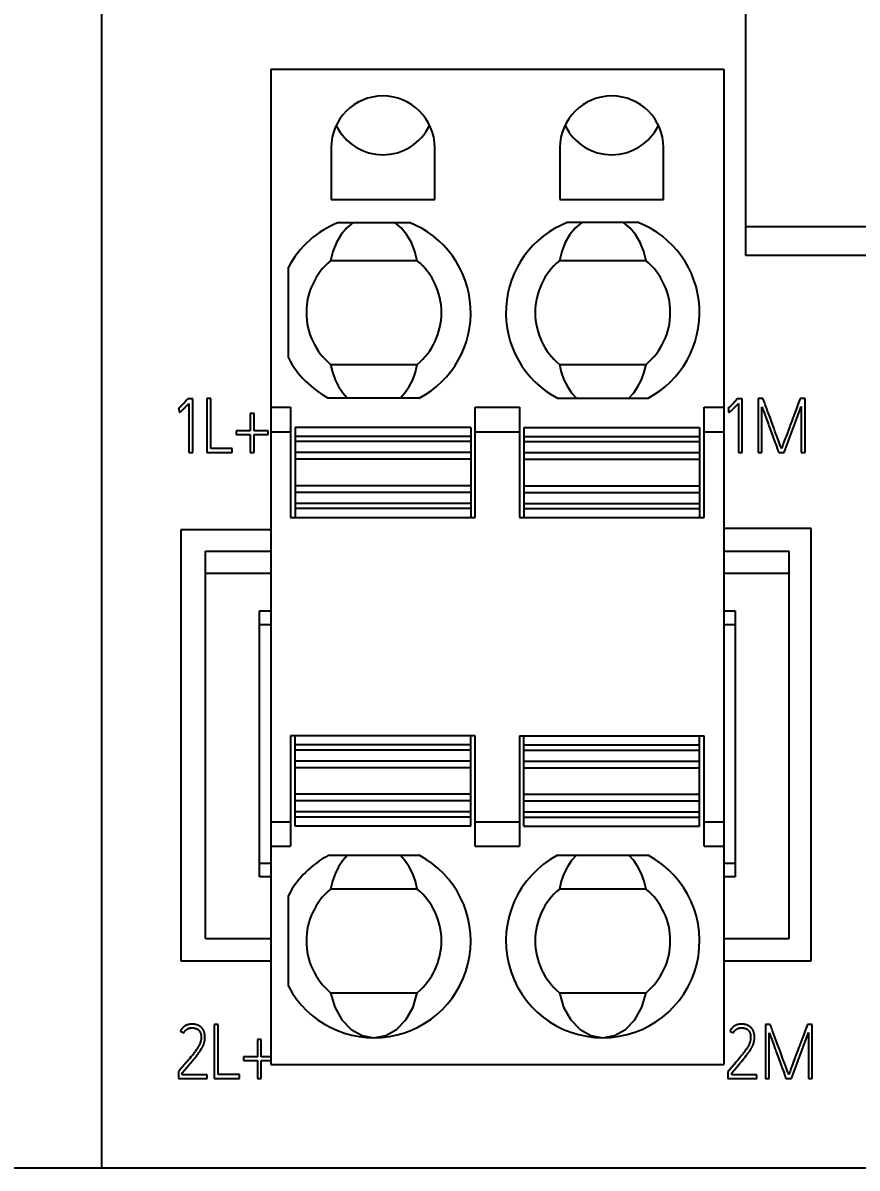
# Model space of a CAD drawing. Header units: millimetres. Extents: x 6750 to 121550, y -28210 to 66060.
# Drawn here: x 33921.5 to 34087.8, y 57133.4 to 57361.8 of the extents above; entities that cross this region are included whole.
import ezdxf

# ---------------------------------------------------------------- set-up
doc = ezdxf.new("R2010")
doc.units = ezdxf.units.MM
doc.layers.add('10000_FRONT', color=7, linetype='Continuous')
doc.layers.add('10500_FRONT_LABELING', color=7, linetype='Continuous')
doc.layers.add('DN.1. NET LIEN MANH', color=7, linetype='Continuous', lineweight=40)
doc.styles.add('style1', font='times.ttf', dxfattribs={"height": 50})
doc.dimstyles.new('Dim-1', dxfattribs={"dimtxt": 50, "dimasz": 1, "dimexe": 0.2, "dimexo": 0.625, "dimtad": 1, "dimdec": 0, "dimtxsty": 'style1', "dimcen": 2.5, "dimclrd": 256, "dimazin": 3, "dimtfac": 1, "dimtdec": 0, "dimtix": 1, "dimtmove": 2, "dimatfit": 2, "dimarcsym": 0})

# ---------------------------------------------------------------- blocks, each defined once
blk = doc.blocks.new('A$C0C6D7916')
at = {"layer": '10000_FRONT', "linetype": 'Continuous'}
for p, q in [((-42, 0), (-42, 117.1)), ((-27.7, 20.266), (-27.7, 39.821)), ((-38.25, 24.4), (-38.25, 2.3)), ((-38.25, 24.4), (-28.19, 24.4)), ((-28.19, 24.4), (-28.19, 2.3)), ((-36.91, 22.655), (-36.91, 21.505)), ((-34.61, 21.505), (-34.61, 22.655)), ((-31.83, 22.655), (-31.83, 21.505)), ((-29.53, 21.505), (-29.53, 22.655)), ((-36.91, 21.505), (-34.61, 21.505)), ((-31.83, 21.505), (-29.53, 21.505)), ((-36.749, 20.995), (-35.171, 20.995)), ((-30.091, 20.995), (-31.669, 20.995)), ((-7, 20.9), (-27.7, 20.9)), ((-34.997, 20.145), (-36.923, 20.145)), ((-29.917, 20.145), (-31.843, 20.145)), ((-7, 20.266), (-27.7, 20.266)), ((-37.86, 17.989), (-37.86, 20.001)), ((-36.923, 17.845), (-34.997, 17.845)), ((-31.843, 17.845), (-29.917, 17.845)), ((-34.954, 17.095), (-36.966, 17.095)), ((-31.886, 17.095), (-29.874, 17.095)), ((-38.25, 16.895), (-37.81, 16.895)), ((-37.81, 16.895), (-37.81, 14.445)), ((-33.71, 16.895), (-32.73, 16.895)), ((-33.71, 14.445), (-33.71, 16.895)), ((-32.73, 16.895), (-32.73, 14.445)), ((-28.63, 16.895), (-28.19, 16.895)), ((-28.63, 14.445), (-28.63, 16.895)), ((-38.25, 16.349), (-37.81, 16.349)), ((-33.81, 16.445), (-37.71, 16.445)), ((-37.71, 16.445), (-37.71, 14.445)), ((-33.81, 16.445), (-33.81, 14.445)), ((-33.71, 16.349), (-32.73, 16.349)), ((-32.63, 16.445), (-28.73, 16.445)), ((-32.63, 16.445), (-32.63, 14.445)), ((-28.73, 16.445), (-28.73, 14.445)), ((-28.63, 16.349), (-28.19, 16.349)), ((-33.81, 16.245), (-37.71, 16.245)), ((-33.81, 16.13), (-37.71, 16.13)), ((-32.63, 16.245), (-28.73, 16.245)), ((-32.63, 16.13), (-28.73, 16.13)), ((-33.81, 15.886), (-37.71, 15.886)), ((-32.63, 15.886), (-28.73, 15.886)), ((-33.81, 15.738), (-37.71, 15.738)), ((-32.63, 15.738), (-28.73, 15.738)), ((-33.81, 15.152), (-37.71, 15.152)), ((-33.81, 15.004), (-37.71, 15.004)), ((-32.63, 15.152), (-28.73, 15.152)), ((-32.63, 15.004), (-28.73, 15.004)), ((-33.81, 14.76), (-37.71, 14.76)), ((-32.63, 14.76), (-28.73, 14.76)), ((-33.81, 14.645), (-37.71, 14.645)), ((-32.63, 14.645), (-28.73, 14.645)), ((-37.81, 14.445), (-33.71, 14.445)), ((-32.73, 14.445), (-28.63, 14.445)), ((-40.25, 14.171), (-40.25, 4.6)), ((-38.25, 14.171), (-40.25, 14.171)), ((-26.25, 14.2), (-28.19, 14.2)), ((-26.25, 4.6), (-26.25, 14.2)), ((-39.7, 5.1), (-39.7, 13.7)), ((-39.7, 13.7), (-38.25, 13.7)), ((-28.19, 13.7), (-26.74, 13.7)), ((-26.74, 5.1), (-26.74, 13.7)), ((-38.25, 13.2), (-39.7, 13.2)), ((-26.74, 13.2), (-28.19, 13.2)), ((-38.5, 12.373), (-38.25, 12.373)), ((-38.5, 6.47), (-38.5, 12.373)), ((-28.19, 12.373), (-27.94, 12.373)), ((-27.94, 12.373), (-27.94, 6.47)), ((-38.25, 12.063), (-38.5, 12.063)), ((-27.94, 12.063), (-28.19, 12.063)), ((-33.71, 9.595), (-37.81, 9.595)), ((-37.81, 9.595), (-37.81, 7.145)), ((-37.71, 7.595), (-37.71, 9.595)), ((-33.81, 7.595), (-33.81, 9.595)), ((-33.71, 7.145), (-33.71, 9.595)), ((-32.73, 9.595), (-28.63, 9.595)), ((-32.73, 9.595), (-32.73, 7.145)), ((-32.63, 7.595), (-32.63, 9.595)), ((-28.73, 7.595), (-28.73, 9.595)), ((-28.63, 7.145), (-28.63, 9.595)), ((-33.81, 9.395), (-37.71, 9.395)), ((-33.81, 9.28), (-37.71, 9.28)), ((-32.63, 9.395), (-28.73, 9.395)), ((-32.63, 9.28), (-28.73, 9.28)), ((-33.81, 9.036), (-37.71, 9.036)), ((-32.63, 9.036), (-28.73, 9.036)), ((-33.81, 8.888), (-37.71, 8.888)), ((-32.63, 8.888), (-28.73, 8.888)), ((-33.81, 8.302), (-37.71, 8.302)), ((-33.81, 8.154), (-37.71, 8.154)), ((-32.63, 8.302), (-28.73, 8.302)), ((-32.63, 8.154), (-28.73, 8.154)), ((-33.81, 7.91), (-37.71, 7.91)), ((-32.63, 7.91), (-28.73, 7.91)), ((-38.25, 7.691), (-37.81, 7.691)), ((-33.81, 7.795), (-37.71, 7.795)), ((-33.71, 7.691), (-32.73, 7.691)), ((-32.63, 7.795), (-28.73, 7.795)), ((-28.63, 7.691), (-28.19, 7.691)), ((-33.81, 7.595), (-37.71, 7.595)), ((-32.63, 7.595), (-28.73, 7.595)), ((-38.25, 7.145), (-37.81, 7.145)), ((-33.71, 7.145), (-32.73, 7.145)), ((-28.63, 7.145), (-28.19, 7.145)), ((-36.966, 6.945), (-34.954, 6.945)), ((-31.886, 6.945), (-29.874, 6.945)), ((-38.5, 6.77), (-38.25, 6.77)), ((-28.19, 6.77), (-27.94, 6.77)), ((-38.25, 6.47), (-38.5, 6.47)), ((-27.94, 6.47), (-28.19, 6.47)), ((-34.997, 6.195), (-36.923, 6.195)), ((-29.917, 6.195), (-31.843, 6.195)), ((-37.86, 4.039), (-37.86, 6.051)), ((-39.7, 5.1), (-38.25, 5.1)), ((-28.19, 5.1), (-26.74, 5.1)), ((-40.25, 4.6), (-38.25, 4.6)), ((-28.19, 4.6), (-26.25, 4.6)), ((-36.923, 3.895), (-34.997, 3.895)), ((-31.843, 3.895), (-29.917, 3.895)), ((-38.25, 2.3), (-28.19, 2.3)), ((0, 0), (-42, 0))]:
    blk.add_line(p, q, dxfattribs=at)
for points in [[(-36.421, 20.995), (-36.563, 20.875), (-36.687, 20.726), (-36.791, 20.551), (-36.87, 20.355), (-36.923, 20.145)], [(-34.997, 20.145), (-35.05, 20.355), (-35.129, 20.551), (-35.233, 20.726), (-35.357, 20.875), (-35.499, 20.995)], [(-31.341, 20.995), (-31.483, 20.875), (-31.607, 20.726), (-31.711, 20.551), (-31.79, 20.355), (-31.843, 20.145)], [(-29.917, 20.145), (-29.97, 20.355), (-30.049, 20.551), (-30.153, 20.726), (-30.277, 20.875), (-30.419, 20.995)], [(-36.923, 17.845), (-36.881, 17.67), (-36.821, 17.504), (-36.743, 17.351), (-36.65, 17.214), (-36.543, 17.095)], [(-35.377, 17.095), (-35.27, 17.214), (-35.177, 17.351), (-35.099, 17.504), (-35.039, 17.67), (-34.997, 17.845)], [(-31.843, 17.845), (-31.801, 17.67), (-31.741, 17.504), (-31.663, 17.351), (-31.57, 17.214), (-31.463, 17.095)], [(-30.297, 17.095), (-30.19, 17.214), (-30.097, 17.351), (-30.019, 17.504), (-29.959, 17.67), (-29.917, 17.845)], [(-36.543, 6.945), (-36.65, 6.826), (-36.743, 6.689), (-36.821, 6.536), (-36.881, 6.37), (-36.923, 6.195)], [(-34.997, 6.195), (-35.039, 6.37), (-35.099, 6.536), (-35.177, 6.689), (-35.27, 6.826), (-35.377, 6.945)], [(-31.463, 6.945), (-31.57, 6.826), (-31.663, 6.689), (-31.741, 6.536), (-31.801, 6.37), (-31.843, 6.195)], [(-29.917, 6.195), (-29.959, 6.37), (-30.019, 6.536), (-30.097, 6.689), (-30.19, 6.826), (-30.297, 6.945)], [(-36.923, 3.895), (-36.828, 3.571), (-36.671, 3.292), (-36.464, 3.077), (-36.221, 2.941), (-35.96, 2.895)], [(-35.96, 2.895), (-35.699, 2.941), (-35.456, 3.077), (-35.249, 3.292), (-35.092, 3.571), (-34.997, 3.895)], [(-31.843, 3.895), (-31.748, 3.571), (-31.591, 3.292), (-31.384, 3.077), (-31.141, 2.941), (-30.88, 2.895)], [(-30.88, 2.895), (-30.619, 2.941), (-30.376, 3.077), (-30.169, 3.292), (-30.012, 3.571), (-29.917, 3.895)]]:
    blk.add_lwpolyline(points, dxfattribs=at)
for centre, radius, start, end in [((-35.76, 22.655), 1.15, 0, 180), ((-30.68, 22.655), 1.15, 0, 180), ((-35.76, 23.65), 1.15, 205.6345, 334.3655), ((-30.68, 23.65), 1.15, 205.6345, 334.3655), ((-35.96, 18.995), 2.15, 111.5289, 152.0945), ((-35.96, 18.995), 2.15, 297.9055, 68.4711), ((-30.88, 18.995), 2.15, 111.5289, 242.0945), ((-30.88, 18.995), 2.15, 297.9055, 68.4711), ((-35.96, 18.995), 1.5, 129.9445, 230.0555), ((-35.96, 18.995), 1.5, 309.9445, 50.0555), ((-30.88, 18.995), 1.5, 129.9445, 230.0555), ((-30.88, 18.995), 1.5, 309.9445, 50.0555), ((-35.96, 18.995), 2.15, 207.9055, 242.0945), ((-35.96, 5.045), 2.15, 117.9055, 152.0945), ((-35.96, 5.045), 2.15, 207.9055, 62.0945), ((-30.88, 5.045), 2.15, 117.9055, 62.0945), ((-35.96, 5.045), 1.5, 129.9445, 230.0555), ((-35.96, 5.045), 1.5, 309.9445, 50.0555), ((-30.88, 5.045), 1.5, 129.9445, 230.0555), ((-30.88, 5.045), 1.5, 309.9445, 50.0555)]:
    blk.add_arc(centre, radius, start, end, dxfattribs=at)
at = {"layer": '10500_FRONT_LABELING', "linetype": 'Continuous'}
for p, q in [((-40.1, 17.07), (-40.12, 17.048)), ((-40.088, 17.084), (-40.1, 17.07)), ((-39.984, 17.084), (-40.088, 17.084)), ((-39.984, 15.888), (-39.984, 17.084)), ((-39.666, 17.088), (-39.666, 15.89)), ((-39.581, 17.088), (-39.666, 17.088)), ((-39.581, 15.975), (-39.581, 17.088)), ((-27.9, 17.07), (-27.92, 17.048)), ((-27.888, 17.084), (-27.9, 17.07)), ((-27.784, 17.084), (-27.888, 17.084)), ((-27.784, 15.888), (-27.784, 17.084)), ((-27.323, 17.09), (-27.429, 17.09)), ((-27.429, 17.09), (-27.429, 15.89)), ((-26.497, 17.09), (-26.519, 17.03)), ((-26.389, 17.09), (-26.497, 17.09)), ((-26.389, 15.89), (-26.389, 17.09)), ((-40.3, 16.869), (-40.29, 16.872)), ((-40.29, 16.872), (-40.285, 16.787)), ((-40.224, 16.937), (-40.23, 16.931)), ((-40.216, 16.946), (-40.224, 16.937)), ((-40.201, 16.961), (-40.216, 16.946)), ((-40.189, 16.973), (-40.201, 16.961)), ((-40.177, 16.986), (-40.189, 16.973)), ((-40.169, 16.995), (-40.177, 16.986)), ((-40.152, 17.014), (-40.169, 16.995)), ((-40.163, 16.879), (-40.151, 16.891)), ((-40.151, 16.891), (-40.139, 16.904)), ((-40.139, 16.904), (-40.127, 16.917)), ((-40.127, 16.917), (-40.109, 16.936)), ((-40.109, 16.936), (-40.091, 16.955)), ((-40.091, 16.955), (-40.067, 16.98)), ((-40.067, 16.98), (-40.067, 15.888)), ((-28.1, 16.869), (-28.09, 16.872)), ((-28.09, 16.872), (-28.085, 16.787)), ((-28.024, 16.937), (-28.03, 16.931)), ((-28.016, 16.946), (-28.024, 16.937)), ((-28.001, 16.961), (-28.016, 16.946)), ((-27.989, 16.973), (-28.001, 16.961)), ((-27.977, 16.986), (-27.989, 16.973)), ((-27.969, 16.995), (-27.977, 16.986)), ((-27.952, 17.014), (-27.969, 16.995)), ((-27.963, 16.879), (-27.951, 16.891)), ((-27.951, 16.891), (-27.939, 16.904)), ((-27.939, 16.904), (-27.927, 16.917)), ((-27.927, 16.917), (-27.909, 16.936)), ((-27.909, 16.936), (-27.891, 16.955)), ((-27.891, 16.955), (-27.867, 16.98)), ((-27.867, 16.98), (-27.867, 15.888)), ((-27.344, 15.89), (-27.344, 16.903)), ((-27.331, 16.866), (-27.317, 16.829)), ((-27.317, 16.829), (-27.29, 16.755)), ((-27.166, 16.665), (-27.219, 16.807)), ((-26.579, 16.867), (-26.602, 16.807)), ((-26.546, 16.956), (-26.579, 16.867)), ((-26.519, 17.03), (-26.546, 16.956)), ((-26.534, 16.748), (-26.519, 16.787)), ((-26.474, 16.907), (-26.474, 15.89)), ((-38.622, 16.757), (-38.706, 16.757)), ((-38.706, 16.757), (-38.706, 16.371)), ((-38.622, 16.371), (-38.622, 16.757)), ((-27.29, 16.755), (-27.244, 16.632)), ((-27.244, 16.632), (-27.231, 16.595)), ((-27.231, 16.595), (-27.217, 16.558)), ((-27.125, 16.552), (-27.166, 16.665)), ((-26.726, 16.229), (-26.615, 16.528)), ((-26.685, 16.585), (-26.718, 16.495)), ((-26.615, 16.528), (-26.578, 16.628)), ((-26.578, 16.628), (-26.549, 16.708)), ((-26.549, 16.708), (-26.534, 16.748)), ((-39.019, 16.371), (-39.019, 16.286)), ((-38.706, 16.371), (-39.019, 16.371)), ((-39.019, 16.286), (-38.706, 16.286)), ((-38.706, 16.286), (-38.706, 15.89)), ((-38.306, 16.371), (-38.622, 16.371)), ((-38.622, 16.286), (-38.306, 16.286)), ((-38.622, 15.89), (-38.622, 16.286)), ((-38.306, 16.286), (-38.306, 16.371)), ((-27.19, 16.483), (-27.168, 16.422)), ((-27.168, 16.422), (-27.131, 16.323)), ((-27.131, 16.323), (-27.056, 16.118)), ((-27.091, 16.458), (-27.105, 16.498)), ((-27.076, 16.418), (-27.091, 16.458)), ((-27.056, 16.364), (-27.076, 16.418)), ((-27.026, 16.283), (-27.056, 16.364)), ((-26.729, 16.466), (-26.811, 16.243)), ((-26.718, 16.495), (-26.729, 16.466)), ((-27.056, 16.118), (-27.031, 16.049)), ((-26.971, 16.135), (-27.001, 16.216)), ((-26.946, 16.068), (-26.971, 16.135)), ((-26.931, 16.028), (-26.946, 16.068)), ((-26.921, 16.001), (-26.931, 16.028)), ((-26.883, 16.049), (-26.905, 15.99)), ((-26.872, 16.079), (-26.883, 16.049)), ((-26.856, 16.124), (-26.872, 16.079)), ((-26.828, 16.198), (-26.856, 16.124)), ((-26.811, 16.243), (-26.828, 16.198)), ((-26.807, 16.01), (-26.793, 16.05)), ((-26.793, 16.05), (-26.778, 16.09)), ((-26.778, 16.09), (-26.763, 16.129)), ((-26.763, 16.129), (-26.748, 16.169)), ((-40.067, 15.888), (-39.984, 15.888)), ((-39.666, 15.89), (-39.105, 15.89)), ((-39.105, 15.975), (-39.581, 15.975)), ((-39.105, 15.89), (-39.105, 15.975)), ((-38.706, 15.89), (-38.622, 15.89)), ((-27.867, 15.888), (-27.784, 15.888)), ((-27.429, 15.89), (-27.344, 15.89)), ((-26.99, 15.936), (-26.973, 15.89)), ((-26.973, 15.89), (-26.852, 15.89)), ((-26.905, 15.99), (-26.91, 15.975)), ((-26.852, 15.89), (-26.829, 15.95)), ((-26.829, 15.95), (-26.807, 16.01)), ((-26.474, 15.89), (-26.389, 15.89)), ((-39.504, 3.188), (-39.504, 1.99)), ((-39.419, 3.188), (-39.504, 3.188)), ((-39.419, 2.075), (-39.419, 3.188)), ((-27.161, 3.19), (-27.268, 3.19)), ((-27.268, 3.19), (-27.268, 1.99)), ((-26.385, 3.056), (-26.418, 2.967)), ((-26.357, 3.13), (-26.385, 3.056)), ((-26.336, 3.19), (-26.357, 3.13)), ((-26.227, 3.19), (-26.336, 3.19)), ((-26.227, 1.99), (-26.227, 3.19)), ((-40.255, 3.042), (-40.18, 3.004)), ((-38.461, 2.857), (-38.544, 2.857)), ((-38.544, 2.857), (-38.544, 2.471)), ((-38.461, 2.471), (-38.461, 2.857)), ((-28.055, 3.042), (-27.98, 3.004)), ((-27.183, 1.99), (-27.183, 3.003)), ((-27.169, 2.966), (-27.156, 2.929)), ((-27.156, 2.929), (-27.129, 2.855)), ((-27.129, 2.855), (-27.083, 2.732)), ((-27.005, 2.765), (-27.057, 2.907)), ((-26.418, 2.967), (-26.44, 2.907)), ((-26.417, 2.728), (-26.387, 2.808)), ((-26.387, 2.808), (-26.372, 2.848)), ((-26.372, 2.848), (-26.357, 2.887)), ((-26.312, 3.007), (-26.312, 1.99)), ((-27.083, 2.732), (-27.069, 2.695)), ((-27.069, 2.695), (-27.056, 2.658)), ((-27.029, 2.583), (-27.006, 2.522)), ((-26.963, 2.652), (-27.005, 2.765)), ((-26.929, 2.558), (-26.944, 2.598)), ((-26.914, 2.518), (-26.929, 2.558)), ((-26.567, 2.566), (-26.65, 2.343)), ((-26.556, 2.595), (-26.567, 2.566)), ((-26.565, 2.329), (-26.454, 2.628)), ((-26.523, 2.685), (-26.556, 2.595)), ((-26.454, 2.628), (-26.417, 2.728)), ((-40.156, 2.311), (-40.209, 2.248)), ((-38.857, 2.471), (-38.857, 2.386)), ((-38.544, 2.471), (-38.857, 2.471)), ((-38.857, 2.386), (-38.544, 2.386)), ((-38.544, 2.386), (-38.544, 1.99)), ((-38.25, 2.471), (-38.461, 2.471)), ((-38.461, 2.386), (-38.25, 2.386)), ((-38.461, 1.99), (-38.461, 2.386)), ((-27.956, 2.311), (-28.009, 2.248)), ((-27.006, 2.522), (-26.969, 2.423)), ((-26.969, 2.423), (-26.895, 2.218)), ((-26.895, 2.464), (-26.914, 2.518)), ((-26.865, 2.383), (-26.895, 2.464)), ((-26.81, 2.235), (-26.84, 2.316)), ((-26.667, 2.298), (-26.694, 2.224)), ((-26.65, 2.343), (-26.667, 2.298)), ((-40.29, 2.155), (-40.3, 2.143)), ((-40.3, 2.143), (-40.3, 1.99)), ((-40.209, 2.248), (-40.29, 2.155)), ((-40.217, 2.073), (-40.217, 2.113)), ((-39.661, 2.073), (-40.217, 2.073)), ((-39.661, 1.99), (-39.661, 2.073)), ((-38.943, 2.075), (-39.419, 2.075)), ((-38.943, 1.99), (-38.943, 2.075)), ((-28.09, 2.155), (-28.1, 2.143)), ((-28.1, 2.143), (-28.1, 1.99)), ((-28.009, 2.248), (-28.09, 2.155)), ((-28.017, 2.073), (-28.017, 2.113)), ((-27.461, 2.073), (-28.017, 2.073)), ((-27.461, 1.99), (-27.461, 2.073)), ((-26.895, 2.218), (-26.87, 2.149)), ((-26.828, 2.036), (-26.812, 1.99)), ((-26.785, 2.168), (-26.81, 2.235)), ((-26.769, 2.128), (-26.785, 2.168)), ((-26.759, 2.101), (-26.769, 2.128)), ((-26.743, 2.09), (-26.748, 2.075)), ((-26.722, 2.149), (-26.743, 2.09)), ((-26.711, 2.179), (-26.722, 2.149)), ((-26.694, 2.224), (-26.711, 2.179)), ((-26.69, 1.99), (-26.668, 2.05)), ((-26.668, 2.05), (-26.646, 2.11)), ((-26.646, 2.11), (-26.631, 2.15)), ((-26.631, 2.15), (-26.616, 2.19)), ((-26.616, 2.19), (-26.602, 2.229)), ((-26.602, 2.229), (-26.587, 2.269)), ((-40.3, 1.99), (-39.661, 1.99)), ((-39.504, 1.99), (-38.943, 1.99)), ((-38.544, 1.99), (-38.461, 1.99)), ((-28.1, 1.99), (-27.461, 1.99)), ((-27.268, 1.99), (-27.183, 1.99)), ((-26.812, 1.99), (-26.69, 1.99)), ((-26.312, 1.99), (-26.227, 1.99))]:
    blk.add_line(p, q, dxfattribs=at)
for points in [[(-40.12, 17.048), (-40.146, 17.02), (-40.149, 17.017), (-40.152, 17.014)], [(-27.92, 17.048), (-27.946, 17.02), (-27.949, 17.017), (-27.952, 17.014)], [(-27.25, 16.892), (-27.271, 16.948), (-27.281, 16.977), (-27.292, 17.005), (-27.302, 17.033), (-27.323, 17.09)], [(-40.27, 16.893), (-40.277, 16.887), (-40.28, 16.884), (-40.283, 16.882), (-40.286, 16.879), (-40.29, 16.876), (-40.293, 16.874), (-40.296, 16.871), (-40.298, 16.87), (-40.3, 16.869)], [(-40.285, 16.787), (-40.284, 16.787), (-40.284, 16.787), (-40.284, 16.787), (-40.283, 16.787), (-40.283, 16.787), (-40.282, 16.787), (-40.282, 16.787), (-40.282, 16.787), (-40.281, 16.788), (-40.281, 16.788), (-40.28, 16.788), (-40.28, 16.788), (-40.279, 16.788), (-40.278, 16.788), (-40.278, 16.788), (-40.277, 16.788), (-40.276, 16.788), (-40.275, 16.789), (-40.274, 16.789), (-40.274, 16.789), (-40.273, 16.789), (-40.272, 16.789), (-40.271, 16.789), (-40.27, 16.79), (-40.27, 16.79), (-40.269, 16.79), (-40.268, 16.79), (-40.267, 16.791)], [(-40.23, 16.931), (-40.236, 16.925), (-40.239, 16.922), (-40.242, 16.919), (-40.245, 16.916), (-40.248, 16.913), (-40.252, 16.91), (-40.255, 16.907), (-40.258, 16.904), (-40.261, 16.901), (-40.264, 16.898), (-40.267, 16.895), (-40.27, 16.893)], [(-40.267, 16.791), (-40.267, 16.791), (-40.266, 16.791), (-40.266, 16.791), (-40.265, 16.791), (-40.265, 16.792), (-40.264, 16.792), (-40.264, 16.792), (-40.263, 16.792), (-40.262, 16.793), (-40.261, 16.793), (-40.26, 16.794), (-40.26, 16.794), (-40.259, 16.795), (-40.258, 16.795), (-40.257, 16.796), (-40.256, 16.796), (-40.255, 16.797), (-40.254, 16.798), (-40.253, 16.798), (-40.252, 16.799), (-40.25, 16.8), (-40.249, 16.801), (-40.247, 16.802), (-40.245, 16.804), (-40.243, 16.805), (-40.242, 16.806), (-40.24, 16.808), (-40.238, 16.809), (-40.237, 16.81), (-40.233, 16.813)], [(-40.233, 16.813), (-40.23, 16.816), (-40.227, 16.819), (-40.22, 16.824), (-40.214, 16.83), (-40.207, 16.836), (-40.201, 16.842), (-40.194, 16.848), (-40.188, 16.854), (-40.182, 16.86), (-40.176, 16.867), (-40.163, 16.879)], [(-28.07, 16.893), (-28.077, 16.887), (-28.08, 16.884), (-28.083, 16.882), (-28.086, 16.879), (-28.09, 16.876), (-28.093, 16.874), (-28.096, 16.871), (-28.098, 16.87), (-28.1, 16.869)], [(-28.085, 16.787), (-28.084, 16.787), (-28.084, 16.787), (-28.084, 16.787), (-28.083, 16.787), (-28.083, 16.787), (-28.082, 16.787), (-28.082, 16.787), (-28.082, 16.787), (-28.081, 16.788), (-28.081, 16.788), (-28.08, 16.788), (-28.08, 16.788), (-28.079, 16.788), (-28.078, 16.788), (-28.078, 16.788), (-28.077, 16.788), (-28.076, 16.788), (-28.075, 16.789), (-28.074, 16.789), (-28.074, 16.789), (-28.073, 16.789), (-28.072, 16.789), (-28.071, 16.789), (-28.07, 16.79), (-28.07, 16.79), (-28.069, 16.79), (-28.068, 16.79), (-28.067, 16.791)], [(-28.03, 16.931), (-28.036, 16.925), (-28.039, 16.922), (-28.042, 16.919), (-28.045, 16.916), (-28.048, 16.913), (-28.052, 16.91), (-28.055, 16.907), (-28.058, 16.904), (-28.061, 16.901), (-28.064, 16.898), (-28.067, 16.895), (-28.07, 16.893)], [(-28.067, 16.791), (-28.067, 16.791), (-28.066, 16.791), (-28.066, 16.791), (-28.065, 16.791), (-28.065, 16.792), (-28.064, 16.792), (-28.064, 16.792), (-28.063, 16.792), (-28.062, 16.793), (-28.061, 16.793), (-28.06, 16.794), (-28.06, 16.794), (-28.059, 16.795), (-28.058, 16.795), (-28.057, 16.796), (-28.056, 16.796), (-28.055, 16.797), (-28.054, 16.798), (-28.053, 16.798), (-28.052, 16.799), (-28.05, 16.8), (-28.049, 16.801), (-28.047, 16.802), (-28.045, 16.804), (-28.043, 16.805), (-28.042, 16.806), (-28.04, 16.808), (-28.038, 16.809), (-28.037, 16.81), (-28.033, 16.813)], [(-28.033, 16.813), (-28.03, 16.816), (-28.027, 16.819), (-28.02, 16.824), (-28.014, 16.83), (-28.007, 16.836), (-28.001, 16.842), (-27.994, 16.848), (-27.988, 16.854), (-27.982, 16.86), (-27.976, 16.867), (-27.963, 16.879)], [(-27.344, 16.903), (-27.34, 16.891), (-27.331, 16.866)], [(-27.219, 16.807), (-27.239, 16.864), (-27.25, 16.892)], [(-26.602, 16.807), (-26.618, 16.763), (-26.624, 16.748)], [(-26.519, 16.787), (-26.504, 16.827), (-26.489, 16.867)], [(-26.489, 16.867), (-26.481, 16.887), (-26.474, 16.907)], [(-27.217, 16.558), (-27.199, 16.508), (-27.19, 16.483)], [(-27.105, 16.498), (-27.12, 16.539), (-27.125, 16.552)], [(-26.663, 16.644), (-26.668, 16.629), (-26.685, 16.585)], [(-26.624, 16.748), (-26.635, 16.718), (-26.64, 16.703), (-26.646, 16.689), (-26.651, 16.674), (-26.663, 16.644)], [(-27.001, 16.216), (-27.021, 16.27), (-27.026, 16.283)], [(-27.031, 16.049), (-27.023, 16.027), (-27.006, 15.981)], [(-26.748, 16.169), (-26.734, 16.209), (-26.726, 16.229)], [(-27.006, 15.981), (-26.998, 15.958), (-26.99, 15.936)], [(-26.91, 15.975), (-26.911, 15.978), (-26.913, 15.981), (-26.915, 15.988), (-26.921, 16.001)], [(-39.722, 3.003), (-39.724, 3.009), (-39.726, 3.015), (-39.727, 3.021), (-39.729, 3.027), (-39.732, 3.033), (-39.734, 3.039), (-39.736, 3.045), (-39.739, 3.051), (-39.742, 3.056), (-39.745, 3.062), (-39.748, 3.067), (-39.751, 3.073), (-39.754, 3.078), (-39.758, 3.084), (-39.761, 3.089), (-39.765, 3.094), (-39.769, 3.099), (-39.773, 3.104), (-39.777, 3.109), (-39.781, 3.113), (-39.785, 3.118), (-39.79, 3.122), (-39.794, 3.127), (-39.799, 3.131), (-39.804, 3.135), (-39.809, 3.139), (-39.814, 3.143), (-39.819, 3.147), (-39.824, 3.15), (-39.83, 3.154), (-39.835, 3.157), (-39.841, 3.16), (-39.846, 3.163), (-39.852, 3.166), (-39.858, 3.168), (-39.863, 3.171), (-39.869, 3.173), (-39.875, 3.176), (-39.881, 3.178), (-39.887, 3.18), (-39.893, 3.182), (-39.899, 3.184), (-39.905, 3.185), (-39.911, 3.187), (-39.918, 3.188), (-39.924, 3.19), (-39.93, 3.191), (-39.936, 3.192), (-39.949, 3.194), (-39.961, 3.195), (-39.974, 3.196), (-39.987, 3.197), (-39.999, 3.197), (-40.012, 3.196), (-40.025, 3.196), (-40.037, 3.195), (-40.044, 3.194), (-40.05, 3.193), (-40.056, 3.192), (-40.062, 3.191), (-40.069, 3.19), (-40.075, 3.189), (-40.081, 3.187), (-40.087, 3.186), (-40.093, 3.184), (-40.099, 3.182), (-40.105, 3.18), (-40.111, 3.178), (-40.117, 3.176), (-40.123, 3.173), (-40.128, 3.171), (-40.134, 3.168), (-40.14, 3.165), (-40.145, 3.162), (-40.151, 3.159), (-40.156, 3.156), (-40.161, 3.152), (-40.166, 3.149), (-40.171, 3.145), (-40.176, 3.141), (-40.181, 3.137), (-40.186, 3.133), (-40.191, 3.129), (-40.195, 3.124), (-40.2, 3.12), (-40.204, 3.115), (-40.209, 3.11), (-40.213, 3.106), (-40.217, 3.101), (-40.221, 3.096), (-40.225, 3.091), (-40.228, 3.086), (-40.232, 3.08), (-40.236, 3.075), (-40.239, 3.07), (-40.243, 3.064), (-40.246, 3.059), (-40.249, 3.053), (-40.252, 3.048), (-40.255, 3.042)], [(-40.18, 3.004), (-40.178, 3.007), (-40.177, 3.01), (-40.175, 3.013), (-40.173, 3.016), (-40.171, 3.019), (-40.169, 3.022), (-40.167, 3.025), (-40.165, 3.028), (-40.163, 3.031), (-40.161, 3.034), (-40.159, 3.037), (-40.157, 3.04), (-40.155, 3.043), (-40.153, 3.046), (-40.151, 3.048), (-40.148, 3.051), (-40.146, 3.054), (-40.143, 3.056), (-40.141, 3.059), (-40.138, 3.061), (-40.136, 3.064), (-40.133, 3.066), (-40.13, 3.069), (-40.128, 3.071), (-40.125, 3.073), (-40.122, 3.076), (-40.119, 3.078), (-40.116, 3.08), (-40.113, 3.082), (-40.11, 3.084), (-40.107, 3.086), (-40.104, 3.088), (-40.101, 3.089), (-40.098, 3.091), (-40.095, 3.093), (-40.092, 3.094), (-40.088, 3.096), (-40.085, 3.097), (-40.082, 3.099), (-40.079, 3.1), (-40.075, 3.101), (-40.072, 3.102), (-40.068, 3.104), (-40.065, 3.105), (-40.062, 3.106), (-40.058, 3.107), (-40.055, 3.107), (-40.051, 3.108), (-40.048, 3.109), (-40.044, 3.11), (-40.041, 3.11), (-40.037, 3.111), (-40.033, 3.111), (-40.03, 3.112), (-40.026, 3.112), (-40.023, 3.113), (-40.019, 3.113), (-40.016, 3.113), (-40.012, 3.113), (-40.009, 3.113), (-40.005, 3.113), (-40.001, 3.113), (-39.998, 3.113), (-39.994, 3.113), (-39.991, 3.113), (-39.987, 3.113), (-39.984, 3.113), (-39.98, 3.113), (-39.977, 3.113), (-39.973, 3.112), (-39.969, 3.112), (-39.966, 3.112), (-39.962, 3.111), (-39.959, 3.111), (-39.955, 3.111), (-39.952, 3.11), (-39.948, 3.109), (-39.945, 3.109), (-39.941, 3.108), (-39.938, 3.107), (-39.934, 3.107), (-39.931, 3.106), (-39.927, 3.105), (-39.924, 3.104), (-39.92, 3.103), (-39.917, 3.102), (-39.913, 3.101), (-39.91, 3.1), (-39.907, 3.098), (-39.903, 3.097), (-39.9, 3.096), (-39.897, 3.094), (-39.894, 3.093), (-39.89, 3.091), (-39.887, 3.09), (-39.884, 3.088), (-39.881, 3.086), (-39.878, 3.084), (-39.875, 3.083), (-39.872, 3.081), (-39.869, 3.079), (-39.866, 3.076), (-39.863, 3.074), (-39.86, 3.072), (-39.858, 3.07), (-39.855, 3.067), (-39.852, 3.065), (-39.85, 3.063), (-39.847, 3.06), (-39.845, 3.057), (-39.842, 3.055), (-39.84, 3.052), (-39.838, 3.049), (-39.836, 3.046), (-39.833, 3.044), (-39.831, 3.041), (-39.829, 3.038), (-39.827, 3.035), (-39.825, 3.032), (-39.824, 3.029), (-39.822, 3.026), (-39.82, 3.022), (-39.818, 3.019), (-39.817, 3.016), (-39.815, 3.013), (-39.814, 3.009), (-39.812, 3.006), (-39.811, 3.003), (-39.81, 2.999), (-39.809, 2.996), (-39.808, 2.993), (-39.806, 2.989), (-39.805, 2.986), (-39.805, 2.982), (-39.804, 2.979), (-39.803, 2.975), (-39.802, 2.972), (-39.801, 2.968), (-39.801, 2.965), (-39.8, 2.961), (-39.799, 2.958), (-39.799, 2.954), (-39.798, 2.951), (-39.798, 2.947), (-39.798, 2.944), (-39.797, 2.94), (-39.797, 2.937), (-39.796, 2.933), (-39.796, 2.93), (-39.796, 2.926), (-39.796, 2.922), (-39.796, 2.919), (-39.796, 2.915), (-39.796, 2.912), (-39.796, 2.908), (-39.796, 2.905), (-39.796, 2.901), (-39.796, 2.897), (-39.796, 2.894), (-39.796, 2.89), (-39.796, 2.887), (-39.796, 2.883), (-39.797, 2.88), (-39.797, 2.876), (-39.797, 2.872), (-39.798, 2.869), (-39.798, 2.865), (-39.798, 2.862), (-39.799, 2.858), (-39.799, 2.855), (-39.8, 2.851), (-39.8, 2.848), (-39.801, 2.844), (-39.802, 2.841), (-39.803, 2.834)], [(-27.522, 3.003), (-27.524, 3.009), (-27.526, 3.015), (-27.527, 3.021), (-27.529, 3.027), (-27.532, 3.033), (-27.534, 3.039), (-27.536, 3.045), (-27.539, 3.051), (-27.542, 3.056), (-27.545, 3.062), (-27.548, 3.067), (-27.551, 3.073), (-27.554, 3.078), (-27.558, 3.084), (-27.561, 3.089), (-27.565, 3.094), (-27.569, 3.099), (-27.573, 3.104), (-27.577, 3.109), (-27.581, 3.113), (-27.585, 3.118), (-27.59, 3.122), (-27.594, 3.127), (-27.599, 3.131), (-27.604, 3.135), (-27.609, 3.139), (-27.614, 3.143), (-27.619, 3.147), (-27.624, 3.15), (-27.63, 3.154), (-27.635, 3.157), (-27.641, 3.16), (-27.646, 3.163), (-27.652, 3.166), (-27.658, 3.168), (-27.663, 3.171), (-27.669, 3.173), (-27.675, 3.176), (-27.681, 3.178), (-27.687, 3.18), (-27.693, 3.182), (-27.699, 3.184), (-27.705, 3.185), (-27.711, 3.187), (-27.718, 3.188), (-27.724, 3.19), (-27.73, 3.191), (-27.736, 3.192), (-27.749, 3.194), (-27.761, 3.195), (-27.774, 3.196), (-27.787, 3.197), (-27.799, 3.197), (-27.812, 3.196), (-27.825, 3.196), (-27.837, 3.195), (-27.844, 3.194), (-27.85, 3.193), (-27.856, 3.192), (-27.862, 3.191), (-27.869, 3.19), (-27.875, 3.189), (-27.881, 3.187), (-27.887, 3.186), (-27.893, 3.184), (-27.899, 3.182), (-27.905, 3.18), (-27.911, 3.178), (-27.917, 3.176), (-27.923, 3.173), (-27.928, 3.171), (-27.934, 3.168), (-27.94, 3.165), (-27.945, 3.162), (-27.951, 3.159), (-27.956, 3.156), (-27.961, 3.152), (-27.966, 3.149), (-27.971, 3.145), (-27.976, 3.141), (-27.981, 3.137), (-27.986, 3.133), (-27.991, 3.129), (-27.995, 3.124), (-28, 3.12), (-28.004, 3.115), (-28.009, 3.11), (-28.013, 3.106), (-28.017, 3.101), (-28.021, 3.096), (-28.025, 3.091), (-28.028, 3.086), (-28.032, 3.08), (-28.036, 3.075), (-28.039, 3.07), (-28.043, 3.064), (-28.046, 3.059), (-28.049, 3.053), (-28.052, 3.048), (-28.055, 3.042)], [(-27.98, 3.004), (-27.978, 3.007), (-27.977, 3.01), (-27.975, 3.013), (-27.973, 3.016), (-27.971, 3.019), (-27.969, 3.022), (-27.967, 3.025), (-27.965, 3.028), (-27.963, 3.031), (-27.961, 3.034), (-27.959, 3.037), (-27.957, 3.04), (-27.955, 3.043), (-27.953, 3.046), (-27.951, 3.048), (-27.948, 3.051), (-27.946, 3.054), (-27.943, 3.056), (-27.941, 3.059), (-27.938, 3.061), (-27.936, 3.064), (-27.933, 3.066), (-27.93, 3.069), (-27.928, 3.071), (-27.925, 3.073), (-27.922, 3.076), (-27.919, 3.078), (-27.916, 3.08), (-27.913, 3.082), (-27.91, 3.084), (-27.907, 3.086), (-27.904, 3.088), (-27.901, 3.089), (-27.898, 3.091), (-27.895, 3.093), (-27.892, 3.094), (-27.888, 3.096), (-27.885, 3.097), (-27.882, 3.099), (-27.879, 3.1), (-27.875, 3.101), (-27.872, 3.102), (-27.868, 3.104), (-27.865, 3.105), (-27.862, 3.106), (-27.858, 3.107), (-27.855, 3.107), (-27.851, 3.108), (-27.848, 3.109), (-27.844, 3.11), (-27.841, 3.11), (-27.837, 3.111), (-27.833, 3.111), (-27.83, 3.112), (-27.826, 3.112), (-27.823, 3.113), (-27.819, 3.113), (-27.816, 3.113), (-27.812, 3.113), (-27.809, 3.113), (-27.805, 3.113), (-27.801, 3.113), (-27.798, 3.113), (-27.794, 3.113), (-27.791, 3.113), (-27.787, 3.113), (-27.784, 3.113), (-27.78, 3.113), (-27.777, 3.113), (-27.773, 3.112), (-27.769, 3.112), (-27.766, 3.112), (-27.762, 3.111), (-27.759, 3.111), (-27.755, 3.111), (-27.752, 3.11), (-27.748, 3.109), (-27.745, 3.109), (-27.741, 3.108), (-27.738, 3.107), (-27.734, 3.107), (-27.731, 3.106), (-27.727, 3.105), (-27.724, 3.104), (-27.72, 3.103), (-27.717, 3.102), (-27.713, 3.101), (-27.71, 3.1), (-27.707, 3.098), (-27.703, 3.097), (-27.7, 3.096), (-27.697, 3.094), (-27.694, 3.093), (-27.69, 3.091), (-27.687, 3.09), (-27.684, 3.088), (-27.681, 3.086), (-27.678, 3.084), (-27.675, 3.083), (-27.672, 3.081), (-27.669, 3.079), (-27.666, 3.076), (-27.663, 3.074), (-27.66, 3.072), (-27.658, 3.07), (-27.655, 3.067), (-27.652, 3.065), (-27.65, 3.063), (-27.647, 3.06), (-27.645, 3.057), (-27.642, 3.055), (-27.64, 3.052), (-27.638, 3.049), (-27.636, 3.046), (-27.633, 3.044), (-27.631, 3.041), (-27.629, 3.038), (-27.627, 3.035), (-27.625, 3.032), (-27.624, 3.029), (-27.622, 3.026), (-27.62, 3.022), (-27.618, 3.019), (-27.617, 3.016), (-27.615, 3.013), (-27.614, 3.009), (-27.612, 3.006), (-27.611, 3.003), (-27.61, 2.999), (-27.609, 2.996), (-27.608, 2.993), (-27.606, 2.989), (-27.605, 2.986), (-27.605, 2.982), (-27.604, 2.979), (-27.603, 2.975), (-27.602, 2.972), (-27.601, 2.968), (-27.601, 2.965), (-27.6, 2.961), (-27.599, 2.958), (-27.599, 2.954), (-27.598, 2.951), (-27.598, 2.947), (-27.598, 2.944), (-27.597, 2.94), (-27.597, 2.937), (-27.596, 2.933), (-27.596, 2.93), (-27.596, 2.926), (-27.596, 2.922), (-27.596, 2.919), (-27.596, 2.915), (-27.596, 2.912), (-27.596, 2.908), (-27.596, 2.905), (-27.596, 2.901), (-27.596, 2.897), (-27.596, 2.894), (-27.596, 2.89), (-27.596, 2.887), (-27.596, 2.883), (-27.597, 2.88), (-27.597, 2.876), (-27.597, 2.872), (-27.598, 2.869), (-27.598, 2.865), (-27.598, 2.862), (-27.599, 2.858), (-27.599, 2.855), (-27.6, 2.851), (-27.6, 2.848), (-27.601, 2.844), (-27.602, 2.841), (-27.603, 2.834)], [(-27.088, 2.992), (-27.109, 3.048), (-27.12, 3.077), (-27.13, 3.105), (-27.14, 3.133), (-27.161, 3.19)], [(-39.803, 2.834), (-39.803, 2.832), (-39.804, 2.829), (-39.804, 2.826), (-39.805, 2.824), (-39.806, 2.821), (-39.806, 2.818), (-39.807, 2.816), (-39.807, 2.813), (-39.808, 2.81), (-39.809, 2.808), (-39.809, 2.805), (-39.81, 2.803), (-39.811, 2.8), (-39.811, 2.797), (-39.812, 2.795), (-39.813, 2.792), (-39.814, 2.789), (-39.815, 2.787), (-39.815, 2.784), (-39.816, 2.782), (-39.817, 2.779), (-39.818, 2.777), (-39.819, 2.774)], [(-39.738, 2.749), (-39.737, 2.752), (-39.735, 2.755), (-39.734, 2.758), (-39.733, 2.761), (-39.732, 2.764), (-39.731, 2.767), (-39.73, 2.771), (-39.729, 2.774), (-39.728, 2.777), (-39.728, 2.78), (-39.727, 2.783), (-39.726, 2.787), (-39.725, 2.79), (-39.724, 2.793), (-39.723, 2.796), (-39.723, 2.799), (-39.722, 2.803), (-39.721, 2.806), (-39.721, 2.809), (-39.72, 2.812), (-39.719, 2.816), (-39.719, 2.819)], [(-39.719, 2.819), (-39.717, 2.827), (-39.716, 2.832), (-39.716, 2.836), (-39.715, 2.841), (-39.714, 2.846), (-39.714, 2.851), (-39.713, 2.855), (-39.713, 2.86), (-39.712, 2.865), (-39.712, 2.87), (-39.712, 2.874), (-39.711, 2.879), (-39.711, 2.884), (-39.711, 2.889), (-39.711, 2.894), (-39.711, 2.898), (-39.711, 2.903), (-39.711, 2.908), (-39.711, 2.913), (-39.711, 2.918), (-39.711, 2.922), (-39.711, 2.927), (-39.711, 2.932), (-39.712, 2.937), (-39.712, 2.942), (-39.712, 2.946), (-39.713, 2.951), (-39.714, 2.956), (-39.714, 2.961), (-39.715, 2.965), (-39.716, 2.97), (-39.716, 2.975), (-39.717, 2.979), (-39.718, 2.984), (-39.719, 2.989), (-39.72, 2.993), (-39.721, 2.998), (-39.722, 3.003)], [(-27.603, 2.834), (-27.603, 2.832), (-27.604, 2.829), (-27.604, 2.826), (-27.605, 2.824), (-27.606, 2.821), (-27.606, 2.818), (-27.607, 2.816), (-27.607, 2.813), (-27.608, 2.81), (-27.609, 2.808), (-27.609, 2.805), (-27.61, 2.803), (-27.611, 2.8), (-27.611, 2.797), (-27.612, 2.795), (-27.613, 2.792), (-27.614, 2.789), (-27.615, 2.787), (-27.615, 2.784), (-27.616, 2.782), (-27.617, 2.779), (-27.618, 2.777), (-27.619, 2.774)], [(-27.538, 2.749), (-27.537, 2.752), (-27.535, 2.755), (-27.534, 2.758), (-27.533, 2.761), (-27.532, 2.764), (-27.531, 2.767), (-27.53, 2.771), (-27.529, 2.774), (-27.528, 2.777), (-27.528, 2.78), (-27.527, 2.783), (-27.526, 2.787), (-27.525, 2.79), (-27.524, 2.793), (-27.523, 2.796), (-27.523, 2.799), (-27.522, 2.803), (-27.521, 2.806), (-27.521, 2.809), (-27.52, 2.812), (-27.519, 2.816), (-27.519, 2.819)], [(-27.519, 2.819), (-27.517, 2.827), (-27.516, 2.832), (-27.516, 2.836), (-27.515, 2.841), (-27.514, 2.846), (-27.514, 2.851), (-27.513, 2.855), (-27.513, 2.86), (-27.512, 2.865), (-27.512, 2.87), (-27.512, 2.874), (-27.511, 2.879), (-27.511, 2.884), (-27.511, 2.889), (-27.511, 2.894), (-27.511, 2.898), (-27.511, 2.903), (-27.511, 2.908), (-27.511, 2.913), (-27.511, 2.918), (-27.511, 2.922), (-27.511, 2.927), (-27.511, 2.932), (-27.512, 2.937), (-27.512, 2.942), (-27.512, 2.946), (-27.513, 2.951), (-27.514, 2.956), (-27.514, 2.961), (-27.515, 2.965), (-27.516, 2.97), (-27.516, 2.975), (-27.517, 2.979), (-27.518, 2.984), (-27.519, 2.989), (-27.52, 2.993), (-27.521, 2.998), (-27.522, 3.003)], [(-27.183, 3.003), (-27.178, 2.991), (-27.169, 2.966)], [(-27.057, 2.907), (-27.078, 2.964), (-27.088, 2.992)], [(-26.462, 2.848), (-26.473, 2.818), (-26.479, 2.803), (-26.484, 2.789), (-26.49, 2.774), (-26.501, 2.744)], [(-26.44, 2.907), (-26.457, 2.863), (-26.462, 2.848)], [(-26.357, 2.887), (-26.342, 2.927), (-26.327, 2.967)], [(-26.327, 2.967), (-26.32, 2.987), (-26.312, 3.007)], [(-39.819, 2.774), (-39.822, 2.764), (-39.826, 2.755), (-39.83, 2.745), (-39.835, 2.736), (-39.839, 2.727), (-39.844, 2.717), (-39.849, 2.708), (-39.854, 2.7), (-39.859, 2.691), (-39.865, 2.682), (-39.876, 2.665), (-39.887, 2.648), (-39.899, 2.631), (-39.923, 2.597), (-39.935, 2.581), (-39.947, 2.564), (-39.959, 2.548), (-39.972, 2.532), (-39.984, 2.515), (-39.997, 2.499), (-40.023, 2.467), (-40.049, 2.436), (-40.076, 2.404), (-40.102, 2.373), (-40.129, 2.342), (-40.156, 2.311)], [(-40.081, 2.273), (-40.054, 2.305), (-40.027, 2.337), (-40, 2.369), (-39.973, 2.401), (-39.947, 2.433), (-39.92, 2.466), (-39.894, 2.499), (-39.881, 2.515), (-39.869, 2.532), (-39.856, 2.549), (-39.844, 2.565), (-39.832, 2.582), (-39.82, 2.599), (-39.808, 2.617), (-39.796, 2.634), (-39.785, 2.652), (-39.775, 2.67), (-39.77, 2.679), (-39.765, 2.688), (-39.76, 2.697), (-39.755, 2.707), (-39.751, 2.716), (-39.747, 2.726), (-39.743, 2.736), (-39.738, 2.749)], [(-27.619, 2.774), (-27.622, 2.764), (-27.626, 2.755), (-27.63, 2.745), (-27.635, 2.736), (-27.639, 2.727), (-27.644, 2.717), (-27.649, 2.708), (-27.654, 2.7), (-27.659, 2.691), (-27.665, 2.682), (-27.676, 2.665), (-27.687, 2.648), (-27.699, 2.631), (-27.723, 2.597), (-27.735, 2.581), (-27.747, 2.564), (-27.759, 2.548), (-27.772, 2.532), (-27.784, 2.515), (-27.797, 2.499), (-27.823, 2.467), (-27.849, 2.436), (-27.876, 2.404), (-27.902, 2.373), (-27.929, 2.342), (-27.956, 2.311)], [(-27.881, 2.273), (-27.854, 2.305), (-27.827, 2.337), (-27.8, 2.369), (-27.773, 2.401), (-27.747, 2.433), (-27.72, 2.466), (-27.694, 2.499), (-27.681, 2.515), (-27.669, 2.532), (-27.656, 2.549), (-27.644, 2.565), (-27.632, 2.582), (-27.62, 2.599), (-27.608, 2.617), (-27.596, 2.634), (-27.585, 2.652), (-27.575, 2.67), (-27.57, 2.679), (-27.565, 2.688), (-27.56, 2.697), (-27.555, 2.707), (-27.551, 2.716), (-27.547, 2.726), (-27.543, 2.736), (-27.538, 2.749)], [(-27.056, 2.658), (-27.038, 2.608), (-27.029, 2.583)], [(-26.944, 2.598), (-26.958, 2.639), (-26.963, 2.652)], [(-26.501, 2.744), (-26.507, 2.729), (-26.523, 2.685)], [(-26.84, 2.316), (-26.86, 2.37), (-26.865, 2.383)], [(-26.587, 2.269), (-26.572, 2.309), (-26.565, 2.329)], [(-40.217, 2.113), (-40.162, 2.177), (-40.081, 2.273)], [(-28.017, 2.113), (-27.962, 2.177), (-27.881, 2.273)], [(-26.87, 2.149), (-26.862, 2.127), (-26.845, 2.081)], [(-26.845, 2.081), (-26.837, 2.058), (-26.828, 2.036)], [(-26.748, 2.075), (-26.75, 2.078), (-26.751, 2.081), (-26.754, 2.088), (-26.759, 2.101)]]:
    blk.add_lwpolyline(points, dxfattribs=at)
blk = doc.blocks.new('*D140')
at = {"color": 0, "lineweight": -2, "transparency": 16777216}
for p, q in [((33937.18, 58185.14), (33728.11, 58185.14)), ((33937.18, 57133.43), (33728.11, 57133.43))]:
    blk.add_line(p, q, dxfattribs=at)
at = {"lineweight": -2, "transparency": 16777216}
blk.add_line((33728.31, 58184.14), (33728.31, 57134.43), dxfattribs=at)
at = {"transparency": 16777216}
for points in [[(33728.14, 58184.14), (33728.47, 58184.14), (33728.31, 58185.14)], [(33728.14, 57134.43), (33728.47, 57134.43), (33728.31, 57133.43)]]:
    blk.add_solid(points, dxfattribs=at)
at = {"layer": 'Defpoints', "color": 0, "transparency": 16777216}
for p in [(33937.24, 58185.14), (33728.31, 57133.43), (33937.24, 57133.43)]:
    blk.add_point(p, dxfattribs=at)
at = {"color": 0, "transparency": 16777216, "insert": (33702.78, 57659.29), "char_height": 50, "attachment_point": 5, "rotation": 90, "style": 'style1'}
blk.add_mtext('1052', dxfattribs=at)

msp = doc.modelspace()

# ---------------------------------------------------------------- block references
at = {"layer": 'DN.1. NET LIEN MANH', "xscale": 8.981300112304329, "yscale": 8.981300112304329, "zscale": 8.981300112304329}
msp.add_blockref('A$C0C6D7916', (34314.458, 57133.431), dxfattribs=at)

# ---------------------------------------------------------------- dimensions: what is measured, and where the dimension line sits
dim = msp.add_linear_dim(base=(33728.306, 57133.431), p1=(33937.243, 58185.141), p2=(33937.243, 57133.431), angle=90, dimstyle='Dim-1')
dim.commit()
dim.dimension.update_dxf_attribs({"geometry": '*D140', "text_midpoint": (33702.783, 57659.286)})

doc.saveas('drawing.dxf')
